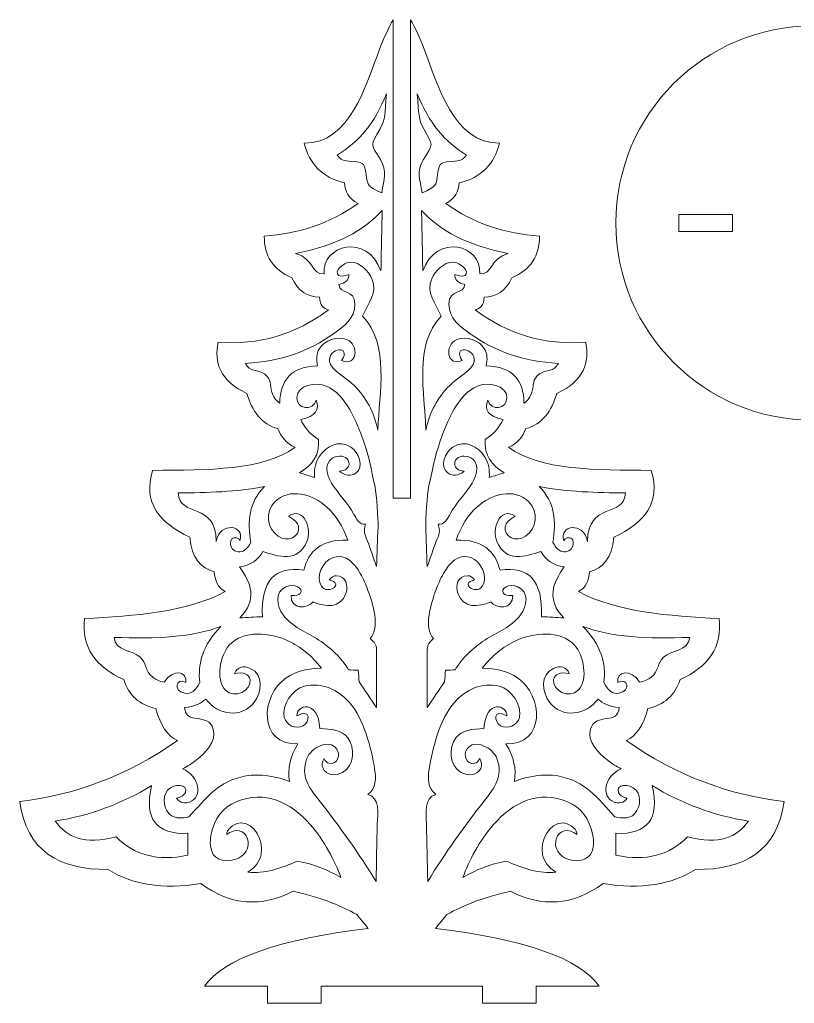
# Model space of a CAD drawing. Header units: centimetres. Extents: x -27.6 to 27.6, y -17.4 to 17.4.
# Drawn here: x -27.63 to -0.43, y -17.45 to 17.11 of the extents above; entities that cross this region are included whole.
import ezdxf

# ---------------------------------------------------------------- set-up
doc = ezdxf.new("R2010")
doc.units = ezdxf.units.CM
doc.header["$MEASUREMENT"] = 0
doc.layers.add('layer 1', color=7, linetype='Continuous')

msp = doc.modelspace()

# ---------------------------------------------------------------- linework, layer by layer
at = {"layer": 'layer 1', "color": 250, "lineweight": 9}
for points, knots in [([(-14.51004, 17.10994), (-14.67801, 16.84431), (-14.8355, 16.47144), (-14.99059, 16.07392), (-14.99059, 16.07392), (-15.48058, 14.81779), (-16.02139, 12.7566), (-17.64251, 12.77436), (-17.64251, 12.77436), (-17.46115, 12.03598), (-16.99726, 11.56127), (-16.22241, 11.37679), (-16.22241, 11.37679), (-16.18913, 11.08964), (-16.09946, 10.82364), (-15.74905, 10.65548), (-15.74905, 10.65548), (-16.73794, 9.92637), (-17.85333, 9.6019), (-19.04009, 9.50586), (-19.04009, 9.50586), (-19.04799, 8.82275), (-18.73549, 8.32812), (-18.0708, 8.04068), (-18.0708, 8.04068), (-17.8511, 7.55522), (-17.51902, 7.37513), (-17.10152, 7.36443), (-17.10152, 7.36443), (-17.08902, 7.07509), (-16.95683, 6.96531), (-16.78593, 6.9136), (-16.78593, 6.9136), (-17.94307, 6.05496), (-19.22896, 5.65612), (-20.66305, 5.78654), (-20.66305, 5.78654), (-20.80577, 5.06523), (-20.61414, 4.42752), (-19.6487, 3.98323), (-19.6487, 3.98323), (-19.46791, 3.35413), (-19.14315, 2.89776), (-18.56672, 2.74346), (-18.56672, 2.74346), (-18.44632, 2.45959), (-18.27649, 2.21527), (-17.95809, 2.08977), (-17.95809, 2.08977), (-19.05036, 1.27086), (-21.02469, 1.29206), (-22.96228, 1.27828), (-22.96228, 1.27828), (-23.31099, 0.1482), (-22.73064, -0.56899), (-21.65487, -1.06604), (-21.65487, -1.06604), (-21.58286, -1.81341), (-21.26596, -2.16893), (-20.79829, -2.28327), (-20.79829, -2.28327), (-20.77232, -2.58401), (-20.67853, -2.83961), (-20.41512, -2.98203), (-20.41512, -2.98203), (-21.79666, -3.71995), (-23.57023, -3.83069), (-25.35164, -3.92879), (-25.35164, -3.92879), (-25.46175, -4.92684), (-24.97427, -5.62605), (-23.97663, -6.0702), (-23.97663, -6.0702), (-23.80114, -6.62851), (-23.42071, -6.96142), (-22.84957, -7.08457), (-22.84957, -7.08457), (-22.68769, -7.66615), (-22.44287, -8.06533), (-22.08316, -8.21165), (-22.08316, -8.21165), (-23.86965, -9.46193), (-25.72314, -10.13141), (-27.62833, -10.35306), (-27.62833, -10.35306), (-27.39497, -12.07996), (-26.25441, -12.75639), (-24.51763, -12.74246), (-24.51763, -12.74246), (-23.6899, -13.27937), (-22.61371, -13.45318), (-21.27168, -13.23837), (-21.27168, -13.23837), (-20.21013, -14.02384), (-19.12686, -14.06847), (-18.02572, -13.50884), (-18.02572, -13.50884), (-17.07884, -13.71171), (-16.38481, -13.99879), (-15.79413, -14.32034), (-15.79413, -14.32034), (-15.65889, -14.48566), (-15.52363, -14.65095), (-15.38839, -14.81626), (-15.38839, -14.81626), (-18.55907, -15.19378), (-20.45817, -15.87402), (-21.13643, -16.84496), (-21.13643, -16.84496), (-21.13643, -16.84496), (-18.92487, -16.84496), (-18.92487, -16.84496), (-18.92487, -16.84496), (-18.92487, -16.84496), (-18.92487, -17.44504), (-18.92487, -17.44504), (-18.92487, -17.44504), (-18.92487, -17.44504), (-17.03892, -17.44504), (-17.03892, -17.44504), (-17.03892, -17.44504), (-17.03892, -17.44504), (-17.03892, -16.84496), (-17.03892, -16.84496), (-17.03892, -16.84496), (-17.03892, -16.84496), (-14.21, -16.84496), (-14.21, -16.84496), (-14.21, -16.84496), (-14.21, -16.84496), (-11.38107, -16.84496), (-11.38107, -16.84496), (-11.38107, -16.84496), (-11.38107, -16.84496), (-11.38107, -17.44504), (-11.38107, -17.44504), (-11.38107, -17.44504), (-11.38107, -17.44504), (-9.49512, -17.44504), (-9.49512, -17.44504), (-9.49512, -17.44504), (-9.49512, -17.44504), (-9.49512, -16.84496), (-9.49512, -16.84496), (-9.49512, -16.84496), (-9.49512, -16.84496), (-7.28357, -16.84496), (-7.28357, -16.84496), (-7.28357, -16.84496), (-7.96183, -15.87402), (-9.86093, -15.19378), (-13.03161, -14.81626), (-13.03161, -14.81626), (-12.89637, -14.65095), (-12.76111, -14.48566), (-12.62587, -14.32034), (-12.62587, -14.32034), (-12.03519, -13.99879), (-11.34116, -13.71171), (-10.39428, -13.50884), (-10.39428, -13.50884), (-9.29314, -14.06847), (-8.20987, -14.02384), (-7.14832, -13.23837), (-7.14832, -13.23837), (-5.80629, -13.45318), (-4.7301, -13.27937), (-3.90237, -12.74246), (-3.90237, -12.74246), (-2.16559, -12.75639), (-1.02503, -12.07996), (-0.79167, -10.35306), (-0.79167, -10.35306), (-2.69686, -10.13141), (-4.55035, -9.46193), (-6.33684, -8.21165), (-6.33684, -8.21165), (-5.97712, -8.06533), (-5.73231, -7.66615), (-5.57043, -7.08457), (-5.57043, -7.08457), (-4.99929, -6.96142), (-4.61886, -6.62851), (-4.44337, -6.0702), (-4.44337, -6.0702), (-3.44573, -5.62605), (-2.95825, -4.92684), (-3.06836, -3.92879), (-3.06836, -3.92879), (-4.84977, -3.83069), (-6.62334, -3.71995), (-8.00488, -2.98203), (-8.00488, -2.98203), (-7.74147, -2.83961), (-7.64768, -2.58401), (-7.62171, -2.28327), (-7.62171, -2.28327), (-7.15404, -2.16893), (-6.83713, -1.81341), (-6.76513, -1.06604), (-6.76513, -1.06604), (-5.68936, -0.56899), (-5.109, 0.1482), (-5.45772, 1.27828), (-5.45772, 1.27828), (-7.39531, 1.29206), (-9.36964, 1.27086), (-10.46191, 2.08977), (-10.46191, 2.08977), (-10.14351, 2.21527), (-9.97368, 2.45959), (-9.85328, 2.74346), (-9.85328, 2.74346), (-9.27685, 2.89776), (-8.95209, 3.35413), (-8.7713, 3.98323), (-8.7713, 3.98323), (-7.80586, 4.42752), (-7.61423, 5.06523), (-7.75695, 5.78654), (-7.75695, 5.78654), (-9.19104, 5.65612), (-10.47693, 6.05496), (-11.63407, 6.9136), (-11.63407, 6.9136), (-11.46316, 6.96531), (-11.33098, 7.07509), (-11.31848, 7.36443), (-11.31848, 7.36443), (-10.90098, 7.37513), (-10.5689, 7.55522), (-10.3492, 8.04068), (-10.3492, 8.04068), (-9.68451, 8.32812), (-9.37201, 8.82275), (-9.37991, 9.50586), (-9.37991, 9.50586), (-10.56667, 9.6019), (-11.68205, 9.92637), (-12.67094, 10.65548), (-12.67094, 10.65548), (-12.32053, 10.82364), (-12.23087, 11.08964), (-12.19759, 11.37679), (-12.19759, 11.37679), (-11.42274, 11.56127), (-10.95884, 12.03598), (-10.77748, 12.77436), (-10.77748, 12.77436), (-12.39861, 12.7566), (-12.93942, 14.81779), (-13.4294, 16.07392), (-13.4294, 16.07392), (-13.5845, 16.47144), (-13.74199, 16.84431), (-13.90996, 17.10994), (-13.90996, 17.10994), (-13.90996, 17.10994), (-13.90996, 0.30004), (-13.90996, 0.30004), (-13.90996, 0.30004), (-13.90996, 0.30004), (-14.51004, 0.30004), (-14.51004, 0.30004), (-14.51004, 0.30004), (-14.51004, 0.30004), (-14.51004, 17.10994), (-14.51004, 17.10994)], [0, 0, 0, 0, 0.01470588, 0.01470588, 0.01470588, 0.01470588, 0.02941176, 0.02941176, 0.02941176, 0.02941176, 0.04411765, 0.04411765, 0.04411765, 0.04411765, 0.05882353, 0.05882353, 0.05882353, 0.05882353, 0.07352941, 0.07352941, 0.07352941, 0.07352941, 0.08823529, 0.08823529, 0.08823529, 0.08823529, 0.10294118, 0.10294118, 0.10294118, 0.10294118, 0.11764706, 0.11764706, 0.11764706, 0.11764706, 0.13235294, 0.13235294, 0.13235294, 0.13235294, 0.14705882, 0.14705882, 0.14705882, 0.14705882, 0.16176471, 0.16176471, 0.16176471, 0.16176471, 0.17647059, 0.17647059, 0.17647059, 0.17647059, 0.19117647, 0.19117647, 0.19117647, 0.19117647, 0.20588235, 0.20588235, 0.20588235, 0.20588235, 0.22058824, 0.22058824, 0.22058824, 0.22058824, 0.23529412, 0.23529412, 0.23529412, 0.23529412, 0.25, 0.25, 0.25, 0.25, 0.26470588, 0.26470588, 0.26470588, 0.26470588, 0.27941176, 0.27941176, 0.27941176, 0.27941176, 0.29411765, 0.29411765, 0.29411765, 0.29411765, 0.30882353, 0.30882353, 0.30882353, 0.30882353, 0.32352941, 0.32352941, 0.32352941, 0.32352941, 0.33823529, 0.33823529, 0.33823529, 0.33823529, 0.35294118, 0.35294118, 0.35294118, 0.35294118, 0.36764706, 0.36764706, 0.36764706, 0.36764706, 0.38235294, 0.38235294, 0.38235294, 0.38235294, 0.39705882, 0.39705882, 0.39705882, 0.39705882, 0.41176471, 0.41176471, 0.41176471, 0.41176471, 0.42647059, 0.42647059, 0.42647059, 0.42647059, 0.44117647, 0.44117647, 0.44117647, 0.44117647, 0.45588235, 0.45588235, 0.45588235, 0.45588235, 0.47058824, 0.47058824, 0.47058824, 0.47058824, 0.48529412, 0.48529412, 0.48529412, 0.48529412, 0.5, 0.5, 0.5, 0.5, 0.51470588, 0.51470588, 0.51470588, 0.51470588, 0.52941176, 0.52941176, 0.52941176, 0.52941176, 0.54411765, 0.54411765, 0.54411765, 0.54411765, 0.55882353, 0.55882353, 0.55882353, 0.55882353, 0.57352941, 0.57352941, 0.57352941, 0.57352941, 0.58823529, 0.58823529, 0.58823529, 0.58823529, 0.60294118, 0.60294118, 0.60294118, 0.60294118, 0.61764706, 0.61764706, 0.61764706, 0.61764706, 0.63235294, 0.63235294, 0.63235294, 0.63235294, 0.64705882, 0.64705882, 0.64705882, 0.64705882, 0.66176471, 0.66176471, 0.66176471, 0.66176471, 0.67647059, 0.67647059, 0.67647059, 0.67647059, 0.69117647, 0.69117647, 0.69117647, 0.69117647, 0.70588235, 0.70588235, 0.70588235, 0.70588235, 0.72058824, 0.72058824, 0.72058824, 0.72058824, 0.73529412, 0.73529412, 0.73529412, 0.73529412, 0.75, 0.75, 0.75, 0.75, 0.76470588, 0.76470588, 0.76470588, 0.76470588, 0.77941176, 0.77941176, 0.77941176, 0.77941176, 0.79411765, 0.79411765, 0.79411765, 0.79411765, 0.80882353, 0.80882353, 0.80882353, 0.80882353, 0.82352941, 0.82352941, 0.82352941, 0.82352941, 0.83823529, 0.83823529, 0.83823529, 0.83823529, 0.85294118, 0.85294118, 0.85294118, 0.85294118, 0.86764706, 0.86764706, 0.86764706, 0.86764706, 0.88235294, 0.88235294, 0.88235294, 0.88235294, 0.89705882, 0.89705882, 0.89705882, 0.89705882, 0.91176471, 0.91176471, 0.91176471, 0.91176471, 0.92647059, 0.92647059, 0.92647059, 0.92647059, 0.94117647, 0.94117647, 0.94117647, 0.94117647, 0.95588235, 0.95588235, 0.95588235, 0.95588235, 0.97058824, 0.97058824, 0.97058824, 0.97058824, 1, 1, 1, 1]), ([(0.22801, 16.89201), (4.05337, 16.89201), (7.15442, 13.79096), (7.15442, 9.9656), (7.15442, 9.9656), (7.15442, 6.14024), (4.05337, 3.03919), (0.22801, 3.03919), (0.22801, 3.03919), (-3.59735, 3.03919), (-6.6984, 6.14024), (-6.6984, 9.9656), (-6.6984, 9.9656), (-6.6984, 13.79096), (-3.59735, 16.89201), (0.22801, 16.89201)], [0, 0, 0, 0, 0.2, 0.2, 0.2, 0.2, 0.4, 0.4, 0.4, 0.4, 0.6, 0.6, 0.6, 0.6, 1, 1, 1, 1]), ([(-14.75274, 14.50575), (-14.80003, 13.7965), (-14.7896, 13.62155), (-14.97607, 13.27824), (-14.97607, 13.27824), (-15.31494, 12.65435), (-15.32641, 12.78036), (-14.96416, 12.1921), (-14.96416, 12.1921), (-14.70508, 11.77135), (-14.84987, 11.52334), (-14.91697, 11.02535), (-14.91697, 11.02535), (-15.41682, 11.22701), (-15.41786, 11.33842), (-15.44645, 11.5625), (-15.44645, 11.5625), (-15.52307, 12.16335), (-15.57428, 12.09749), (-16.0721, 12.13909), (-16.0721, 12.13909), (-16.33447, 12.161), (-16.38405, 12.23858), (-16.47799, 12.35182), (-16.47799, 12.35182), (-15.71098, 12.82393), (-15.14913, 13.49462), (-14.75274, 14.50575)], [0, 0, 0, 0, 0.125, 0.125, 0.125, 0.125, 0.25, 0.25, 0.25, 0.25, 0.375, 0.375, 0.375, 0.375, 0.5, 0.5, 0.5, 0.5, 0.625, 0.625, 0.625, 0.625, 0.75, 0.75, 0.75, 0.75, 1, 1, 1, 1]), ([(-13.66738, 14.50575), (-13.62007, 13.7965), (-13.6305, 13.62155), (-13.44403, 13.27824), (-13.44403, 13.27824), (-13.10516, 12.65435), (-13.09369, 12.78036), (-13.45595, 12.1921), (-13.45595, 12.1921), (-13.71502, 11.77135), (-13.57023, 11.52334), (-13.50313, 11.02535), (-13.50313, 11.02535), (-13.0033, 11.22701), (-13.00213, 11.33842), (-12.97355, 11.5625), (-12.97355, 11.5625), (-12.89693, 12.16335), (-12.84572, 12.09749), (-12.3479, 12.13909), (-12.3479, 12.13909), (-12.08553, 12.161), (-12.03594, 12.23858), (-11.94201, 12.35182), (-11.94201, 12.35182), (-12.70902, 12.82393), (-13.27097, 13.49462), (-13.66738, 14.50575)], [0, 0, 0, 0, 0.125, 0.125, 0.125, 0.125, 0.25, 0.25, 0.25, 0.25, 0.375, 0.375, 0.375, 0.375, 0.5, 0.5, 0.5, 0.5, 0.625, 0.625, 0.625, 0.625, 0.75, 0.75, 0.75, 0.75, 1, 1, 1, 1]), ([(-14.90206, 10.40338), (-14.91648, 9.69695), (-14.93086, 8.99053), (-14.94528, 8.28412), (-14.94528, 8.28412), (-15.42952, 9.62409), (-17.03099, 9.19829), (-16.94183, 8.17599), (-16.94183, 8.17599), (-17.41188, 8.15204), (-17.26315, 8.69325), (-17.94739, 8.90043), (-17.94739, 8.90043), (-16.47844, 9.18211), (-15.54933, 9.70359), (-14.90206, 10.40338)], [0, 0, 0, 0, 0.2, 0.2, 0.2, 0.2, 0.4, 0.4, 0.4, 0.4, 0.6, 0.6, 0.6, 0.6, 1, 1, 1, 1]), ([(-13.51806, 10.40338), (-13.50363, 9.69695), (-13.48924, 8.99053), (-13.47482, 8.28412), (-13.47482, 8.28412), (-12.99058, 9.62409), (-11.38901, 9.19829), (-11.47817, 8.17599), (-11.47817, 8.17599), (-11.00812, 8.15204), (-11.15685, 8.69325), (-10.47261, 8.90043), (-10.47261, 8.90043), (-11.94156, 9.18211), (-12.87077, 9.70359), (-13.51806, 10.40338)], [0, 0, 0, 0, 0.2, 0.2, 0.2, 0.2, 0.4, 0.4, 0.4, 0.4, 0.6, 0.6, 0.6, 0.6, 1, 1, 1, 1]), ([(-4.48686, 10.26564), (-4.48686, 10.26564), (-4.48686, 9.66556), (-4.48686, 9.66556), (-4.48686, 9.66556), (-4.48686, 9.66556), (-2.60091, 9.66556), (-2.60091, 9.66556), (-2.60091, 9.66556), (-2.60091, 9.66556), (-2.60091, 10.26564), (-2.60091, 10.26564), (-2.60091, 10.26564), (-2.60091, 10.26564), (-4.48686, 10.26564), (-4.48686, 10.26564)], [0, 0, 0, 0, 0.2, 0.2, 0.2, 0.2, 0.4, 0.4, 0.4, 0.4, 0.6, 0.6, 0.6, 0.6, 1, 1, 1, 1]), ([(-19.70556, 5.0341), (-18.47125, 5.09973), (-17.45589, 5.4719), (-16.60802, 6.07847), (-16.60802, 6.07847), (-16.22899, 6.3496), (-15.85997, 6.60144), (-15.86221, 7.11778), (-15.86221, 7.11778), (-15.86459, 7.66572), (-16.39318, 7.43069), (-16.42347, 7.80876), (-16.42347, 7.80876), (-16.18788, 7.85088), (-16.07251, 7.96817), (-16.0672, 8.15425), (-16.0672, 8.15425), (-16.54942, 7.96438), (-16.59734, 8.29785), (-16.27347, 8.50152), (-16.27347, 8.50152), (-16.18709, 8.55578), (-16.09701, 8.58675), (-16.00249, 8.58922), (-16.00249, 8.58922), (-15.68738, 8.59748), (-15.37865, 8.27665), (-15.26068, 8.00641), (-15.26068, 8.00641), (-15.04632, 7.51536), (-15.39923, 7.15283), (-15.58705, 6.69673), (-15.58705, 6.69673), (-14.62928, 5.66747), (-15.00632, 4.01424), (-15.05233, 2.69128), (-15.05233, 2.69128), (-15.18313, 3.32882), (-15.47223, 3.83777), (-15.87715, 4.25258), (-15.87715, 4.25258), (-16.12909, 4.51073), (-16.71876, 4.81771), (-16.74967, 5.09981), (-16.74967, 5.09981), (-16.80347, 5.59134), (-15.95718, 5.69639), (-16.32631, 5.13126), (-16.32631, 5.13126), (-15.76663, 4.92128), (-15.70892, 5.67018), (-16.12633, 5.86661), (-16.12633, 5.86661), (-16.46755, 6.02715), (-16.93254, 5.84924), (-17.11138, 5.53976), (-17.11138, 5.53976), (-17.21007, 5.36899), (-17.22457, 5.17013), (-17.1684, 4.94774), (-17.1684, 4.94774), (-18.09818, 4.92326), (-18.48793, 4.44316), (-18.49635, 3.64138), (-18.49635, 3.64138), (-18.63557, 3.73398), (-18.72438, 3.86445), (-18.7753, 4.02326), (-18.7753, 4.02326), (-18.8607, 4.28952), (-18.76922, 4.46325), (-19.03867, 4.66368), (-19.03867, 4.66368), (-19.28351, 4.84576), (-19.55573, 4.71431), (-19.70556, 5.0341)], [0, 0, 0, 0, 0.05, 0.05, 0.05, 0.05, 0.1, 0.1, 0.1, 0.1, 0.15, 0.15, 0.15, 0.15, 0.2, 0.2, 0.2, 0.2, 0.25, 0.25, 0.25, 0.25, 0.3, 0.3, 0.3, 0.3, 0.35, 0.35, 0.35, 0.35, 0.4, 0.4, 0.4, 0.4, 0.45, 0.45, 0.45, 0.45, 0.5, 0.5, 0.5, 0.5, 0.55, 0.55, 0.55, 0.55, 0.6, 0.6, 0.6, 0.6, 0.65, 0.65, 0.65, 0.65, 0.7, 0.7, 0.7, 0.7, 0.75, 0.75, 0.75, 0.75, 0.8, 0.8, 0.8, 0.8, 0.85, 0.85, 0.85, 0.85, 0.9, 0.9, 0.9, 0.9, 1, 1, 1, 1]), ([(-8.71444, 5.0341), (-9.94875, 5.09973), (-10.96411, 5.4719), (-11.81198, 6.07847), (-11.81198, 6.07847), (-12.191, 6.3496), (-12.56003, 6.60144), (-12.55779, 7.11778), (-12.55779, 7.11778), (-12.5554, 7.66572), (-12.02682, 7.43069), (-11.99653, 7.80876), (-11.99653, 7.80876), (-12.23212, 7.85088), (-12.34749, 7.96817), (-12.3528, 8.15425), (-12.3528, 8.15425), (-11.87058, 7.96438), (-11.82266, 8.29785), (-12.14653, 8.50152), (-12.14653, 8.50152), (-12.23291, 8.55578), (-12.32299, 8.58675), (-12.41751, 8.58922), (-12.41751, 8.58922), (-12.73261, 8.59748), (-13.04134, 8.27665), (-13.15932, 8.00641), (-13.15932, 8.00641), (-13.37368, 7.51536), (-13.02077, 7.15283), (-12.83295, 6.69673), (-12.83295, 6.69673), (-13.79379, 5.66747), (-13.41111, 4.01421), (-13.36767, 2.69128), (-13.36767, 2.69128), (-13.23687, 3.32882), (-12.94777, 3.83777), (-12.54285, 4.25258), (-12.54285, 4.25258), (-12.29091, 4.51073), (-11.70124, 4.81771), (-11.67033, 5.09981), (-11.67033, 5.09981), (-11.61653, 5.59134), (-12.46282, 5.69639), (-12.09369, 5.13126), (-12.09369, 5.13126), (-12.65337, 4.92128), (-12.71108, 5.67018), (-12.29367, 5.86661), (-12.29367, 5.86661), (-11.95245, 6.02715), (-11.48746, 5.84924), (-11.30862, 5.53976), (-11.30862, 5.53976), (-11.20993, 5.36899), (-11.19543, 5.17013), (-11.2516, 4.94774), (-11.2516, 4.94774), (-10.32182, 4.92326), (-9.93206, 4.44316), (-9.92365, 3.64138), (-9.92365, 3.64138), (-9.78443, 3.73398), (-9.69562, 3.86445), (-9.6447, 4.02326), (-9.6447, 4.02326), (-9.5593, 4.28952), (-9.65078, 4.46325), (-9.38133, 4.66368), (-9.38133, 4.66368), (-9.13649, 4.84576), (-8.86427, 4.71431), (-8.71444, 5.0341)], [0, 0, 0, 0, 0.05, 0.05, 0.05, 0.05, 0.1, 0.1, 0.1, 0.1, 0.15, 0.15, 0.15, 0.15, 0.2, 0.2, 0.2, 0.2, 0.25, 0.25, 0.25, 0.25, 0.3, 0.3, 0.3, 0.3, 0.35, 0.35, 0.35, 0.35, 0.4, 0.4, 0.4, 0.4, 0.45, 0.45, 0.45, 0.45, 0.5, 0.5, 0.5, 0.5, 0.55, 0.55, 0.55, 0.55, 0.6, 0.6, 0.6, 0.6, 0.65, 0.65, 0.65, 0.65, 0.7, 0.7, 0.7, 0.7, 0.75, 0.75, 0.75, 0.75, 0.8, 0.8, 0.8, 0.8, 0.85, 0.85, 0.85, 0.85, 0.9, 0.9, 0.9, 0.9, 1, 1, 1, 1]), ([(-15.09742, -2.10227), (-15.08095, -1.63784), (-15.06439, -1.1734), (-15.04798, -0.70898), (-15.04798, -0.70898), (-15.03863, -0.44498), (-15.0989, 0.4439), (-15.15016, 0.68345), (-15.15016, 0.68345), (-15.26598, 1.22451), (-15.36605, 1.76698), (-15.55842, 2.31391), (-15.55842, 2.31391), (-15.79281, 2.9802), (-16.16904, 3.94448), (-16.86405, 4.24008), (-16.86405, 4.24008), (-17.21514, 4.38941), (-17.88879, 4.27934), (-17.89904, 3.84669), (-17.89904, 3.84669), (-17.90932, 3.41374), (-17.32941, 3.33966), (-17.22241, 3.74934), (-17.22241, 3.74934), (-17.09631, 3.41616), (-17.22618, 3.17203), (-17.76222, 3.06916), (-17.76222, 3.06916), (-17.65388, 2.8191), (-17.47473, 2.57787), (-17.13602, 2.35661), (-17.13602, 2.35661), (-17.08954, 1.80938), (-17.36243, 1.44994), (-17.80541, 1.19062), (-17.80541, 1.19062), (-17.62907, 1.13664), (-17.45272, 1.08264), (-17.27638, 1.02867), (-17.27638, 1.02867), (-17.29649, 1.28744), (-17.25747, 1.52843), (-17.12609, 1.74174), (-17.12609, 1.74174), (-16.88255, 2.13719), (-16.42726, 2.35948), (-16.00052, 2.09651), (-16.00052, 2.09651), (-15.71821, 1.92245), (-15.52113, 1.39795), (-15.83, 1.17603), (-15.83, 1.17603), (-15.97765, 1.0699), (-16.20607, 1.08086), (-16.40189, 1.24459), (-16.40189, 1.24459), (-16.18142, 1.26124), (-16.07539, 1.37522), (-16.06615, 1.49367), (-16.06615, 1.49367), (-16.03334, 1.91417), (-16.94391, 1.90061), (-16.83257, 1.22143), (-16.83257, 1.22143), (-16.81071, 1.08795), (-16.74902, 0.95304), (-16.67572, 0.83193), (-16.67572, 0.83193), (-16.44113, 0.44424), (-16.1151, 0.14596), (-15.89136, -0.27559), (-15.89136, -0.27559), (-15.83144, -0.38849), (-15.69181, -0.65907), (-15.48418, -0.61239), (-15.48418, -0.61239), (-15.57383, -0.86827), (-15.50933, -0.97601), (-15.41834, -1.20574), (-15.41834, -1.20574), (-15.29994, -1.50454), (-15.21585, -1.80343), (-15.09742, -2.10227)], [0, 0, 0, 0, 0.04545455, 0.04545455, 0.04545455, 0.04545455, 0.09090909, 0.09090909, 0.09090909, 0.09090909, 0.13636364, 0.13636364, 0.13636364, 0.13636364, 0.18181818, 0.18181818, 0.18181818, 0.18181818, 0.22727273, 0.22727273, 0.22727273, 0.22727273, 0.27272727, 0.27272727, 0.27272727, 0.27272727, 0.31818182, 0.31818182, 0.31818182, 0.31818182, 0.36363636, 0.36363636, 0.36363636, 0.36363636, 0.40909091, 0.40909091, 0.40909091, 0.40909091, 0.45454545, 0.45454545, 0.45454545, 0.45454545, 0.5, 0.5, 0.5, 0.5, 0.54545455, 0.54545455, 0.54545455, 0.54545455, 0.59090909, 0.59090909, 0.59090909, 0.59090909, 0.63636364, 0.63636364, 0.63636364, 0.63636364, 0.68181818, 0.68181818, 0.68181818, 0.68181818, 0.72727273, 0.72727273, 0.72727273, 0.72727273, 0.77272727, 0.77272727, 0.77272727, 0.77272727, 0.81818182, 0.81818182, 0.81818182, 0.81818182, 0.86363636, 0.86363636, 0.86363636, 0.86363636, 0.90909091, 0.90909091, 0.90909091, 0.90909091, 1, 1, 1, 1]), ([(-13.32257, -2.10227), (-13.33905, -1.63784), (-13.35561, -1.1734), (-13.37202, -0.70898), (-13.37202, -0.70898), (-13.38136, -0.44498), (-13.3211, 0.4439), (-13.26984, 0.68345), (-13.26984, 0.68345), (-13.15402, 1.22451), (-13.05395, 1.76698), (-12.86158, 2.31391), (-12.86158, 2.31391), (-12.62719, 2.9802), (-12.25096, 3.94448), (-11.55595, 4.24008), (-11.55595, 4.24008), (-11.20486, 4.38941), (-10.53121, 4.27934), (-10.52096, 3.84669), (-10.52096, 3.84669), (-10.51067, 3.41374), (-11.09059, 3.33966), (-11.19759, 3.74934), (-11.19759, 3.74934), (-11.32369, 3.41616), (-11.19382, 3.17203), (-10.65778, 3.06916), (-10.65778, 3.06916), (-10.76612, 2.8191), (-10.94527, 2.57787), (-11.28398, 2.35661), (-11.28398, 2.35661), (-11.33046, 1.80938), (-11.05757, 1.44994), (-10.61459, 1.19062), (-10.61459, 1.19062), (-10.79093, 1.13664), (-10.96728, 1.08264), (-11.14362, 1.02867), (-11.14362, 1.02867), (-11.12351, 1.28744), (-11.16253, 1.52843), (-11.29391, 1.74174), (-11.29391, 1.74174), (-11.53745, 2.13719), (-11.99274, 2.35948), (-12.41948, 2.09651), (-12.41948, 2.09651), (-12.70179, 1.92245), (-12.89887, 1.39795), (-12.59, 1.17603), (-12.59, 1.17603), (-12.44235, 1.0699), (-12.21393, 1.08086), (-12.01811, 1.24459), (-12.01811, 1.24459), (-12.23858, 1.26124), (-12.34461, 1.37522), (-12.35385, 1.49367), (-12.35385, 1.49367), (-12.38666, 1.91417), (-11.47609, 1.90061), (-11.58743, 1.22143), (-11.58743, 1.22143), (-11.60929, 1.08795), (-11.67098, 0.95304), (-11.74427, 0.83193), (-11.74427, 0.83193), (-11.97887, 0.44424), (-12.3049, 0.14596), (-12.52864, -0.27559), (-12.52864, -0.27559), (-12.58856, -0.38849), (-12.72819, -0.65907), (-12.93582, -0.61239), (-12.93582, -0.61239), (-12.84617, -0.86827), (-12.91067, -0.97601), (-13.00165, -1.20574), (-13.00165, -1.20574), (-13.12006, -1.50454), (-13.20415, -1.80343), (-13.32257, -2.10227)], [0, 0, 0, 0, 0.04545455, 0.04545455, 0.04545455, 0.04545455, 0.09090909, 0.09090909, 0.09090909, 0.09090909, 0.13636364, 0.13636364, 0.13636364, 0.13636364, 0.18181818, 0.18181818, 0.18181818, 0.18181818, 0.22727273, 0.22727273, 0.22727273, 0.22727273, 0.27272727, 0.27272727, 0.27272727, 0.27272727, 0.31818182, 0.31818182, 0.31818182, 0.31818182, 0.36363636, 0.36363636, 0.36363636, 0.36363636, 0.40909091, 0.40909091, 0.40909091, 0.40909091, 0.45454545, 0.45454545, 0.45454545, 0.45454545, 0.5, 0.5, 0.5, 0.5, 0.54545455, 0.54545455, 0.54545455, 0.54545455, 0.59090909, 0.59090909, 0.59090909, 0.59090909, 0.63636364, 0.63636364, 0.63636364, 0.63636364, 0.68181818, 0.68181818, 0.68181818, 0.68181818, 0.72727273, 0.72727273, 0.72727273, 0.72727273, 0.77272727, 0.77272727, 0.77272727, 0.77272727, 0.81818182, 0.81818182, 0.81818182, 0.81818182, 0.86363636, 0.86363636, 0.86363636, 0.86363636, 0.90909091, 0.90909091, 0.90909091, 0.90909091, 1, 1, 1, 1]), ([(-19.03498, 0.70745), (-19.57587, 0.16538), (-19.64462, -0.51327), (-19.50974, -1.25088), (-19.50974, -1.25088), (-19.65446, -1.51548), (-19.80417, -1.60508), (-19.95709, -1.582), (-19.95709, -1.582), (-20.32948, -1.52577), (-20.24206, -1.12838), (-20.14524, -1.09922), (-20.14524, -1.09922), (-20.10133, -1.08602), (-19.91562, -1.07624), (-19.89998, -1.19972), (-19.89998, -1.19972), (-19.69746, -0.64225), (-20.60534, -0.50631), (-20.7263, -1.22119), (-20.7263, -1.22119), (-20.74288, 0.19722), (-22.01008, -0.41052), (-22.06154, 0.48493), (-22.06154, 0.48493), (-21.03974, 0.49436), (-20.02104, 0.51927), (-19.03498, 0.70745)], [0, 0, 0, 0, 0.125, 0.125, 0.125, 0.125, 0.25, 0.25, 0.25, 0.25, 0.375, 0.375, 0.375, 0.375, 0.5, 0.5, 0.5, 0.5, 0.625, 0.625, 0.625, 0.625, 0.75, 0.75, 0.75, 0.75, 1, 1, 1, 1]), ([(-19.89549, -3.90651), (-19.63337, -3.89166), (-19.37128, -3.87684), (-19.10917, -3.862), (-19.10917, -3.862), (-19.16465, -2.5979), (-18.66801, -2.06993), (-17.65525, -2.23007), (-17.65525, -2.23007), (-17.48367, -1.55416), (-17.03556, -1.14045), (-16.11234, -1.1767), (-16.11234, -1.1767), (-16.28292, -0.6949), (-16.52133, -0.29901), (-16.84477, -0.01085), (-16.84477, -0.01085), (-17.34585, 0.43562), (-18.14493, 0.6954), (-18.6798, 0.15938), (-18.6798, 0.15938), (-19.01835, -0.1798), (-18.93953, -0.77002), (-18.55552, -1.03633), (-18.55552, -1.03633), (-18.22515, -1.26549), (-17.77607, -1.0569), (-17.84217, -0.70085), (-17.84217, -0.70085), (-17.86597, -0.57278), (-17.97981, -0.4494), (-18.18935, -0.33107), (-18.18935, -0.33107), (-17.62659, 0.03141), (-17.36355, -0.79596), (-17.54568, -1.22364), (-17.54568, -1.22364), (-17.87183, -1.98956), (-18.52883, -1.73888), (-19.09432, -1.57727), (-19.09432, -1.57727), (-19.23491, -1.86198), (-19.53237, -2.064), (-19.9103, -2.11137), (-19.9103, -2.11137), (-19.50138, -2.68739), (-19.27451, -3.25121), (-19.89549, -3.90651)], [0, 0, 0, 0, 0.07692308, 0.07692308, 0.07692308, 0.07692308, 0.15384615, 0.15384615, 0.15384615, 0.15384615, 0.23076923, 0.23076923, 0.23076923, 0.23076923, 0.30769231, 0.30769231, 0.30769231, 0.30769231, 0.38461538, 0.38461538, 0.38461538, 0.38461538, 0.46153846, 0.46153846, 0.46153846, 0.46153846, 0.53846154, 0.53846154, 0.53846154, 0.53846154, 0.61538462, 0.61538462, 0.61538462, 0.61538462, 0.69230769, 0.69230769, 0.69230769, 0.69230769, 0.76923077, 0.76923077, 0.76923077, 0.76923077, 0.84615385, 0.84615385, 0.84615385, 0.84615385, 1, 1, 1, 1]), ([(-8.52451, -3.90651), (-8.78662, -3.89166), (-9.04872, -3.87684), (-9.31083, -3.862), (-9.31083, -3.862), (-9.25535, -2.5979), (-9.75199, -2.06993), (-10.76475, -2.23007), (-10.76475, -2.23007), (-10.93633, -1.55416), (-11.38443, -1.14045), (-12.30766, -1.1767), (-12.30766, -1.1767), (-12.13708, -0.6949), (-11.89866, -0.29901), (-11.57522, -0.01085), (-11.57522, -0.01085), (-11.07414, 0.43562), (-10.27507, 0.6954), (-9.74019, 0.15938), (-9.74019, 0.15938), (-9.40165, -0.1798), (-9.48047, -0.77002), (-9.86448, -1.03633), (-9.86448, -1.03633), (-10.19485, -1.26549), (-10.64393, -1.0569), (-10.57783, -0.70085), (-10.57783, -0.70085), (-10.55403, -0.57278), (-10.44019, -0.4494), (-10.23064, -0.33107), (-10.23064, -0.33107), (-10.79341, 0.03141), (-11.05645, -0.79596), (-10.87432, -1.22364), (-10.87432, -1.22364), (-10.54817, -1.98956), (-9.89117, -1.73888), (-9.32568, -1.57727), (-9.32568, -1.57727), (-9.18509, -1.86198), (-8.88763, -2.064), (-8.5097, -2.11137), (-8.5097, -2.11137), (-8.91862, -2.68739), (-9.14549, -3.25121), (-8.52451, -3.90651)], [0, 0, 0, 0, 0.07692308, 0.07692308, 0.07692308, 0.07692308, 0.15384615, 0.15384615, 0.15384615, 0.15384615, 0.23076923, 0.23076923, 0.23076923, 0.23076923, 0.30769231, 0.30769231, 0.30769231, 0.30769231, 0.38461538, 0.38461538, 0.38461538, 0.38461538, 0.46153846, 0.46153846, 0.46153846, 0.46153846, 0.53846154, 0.53846154, 0.53846154, 0.53846154, 0.61538462, 0.61538462, 0.61538462, 0.61538462, 0.69230769, 0.69230769, 0.69230769, 0.69230769, 0.76923077, 0.76923077, 0.76923077, 0.76923077, 0.84615385, 0.84615385, 0.84615385, 0.84615385, 1, 1, 1, 1]), ([(-9.38502, 0.70745), (-8.84413, 0.16538), (-8.77538, -0.51327), (-8.91026, -1.25088), (-8.91026, -1.25088), (-8.76554, -1.51548), (-8.61583, -1.60508), (-8.46291, -1.582), (-8.46291, -1.582), (-8.09052, -1.52577), (-8.17794, -1.12838), (-8.27476, -1.09922), (-8.27476, -1.09922), (-8.31867, -1.08602), (-8.50438, -1.07624), (-8.52002, -1.19972), (-8.52002, -1.19972), (-8.72254, -0.64225), (-7.81466, -0.50631), (-7.6937, -1.22119), (-7.6937, -1.22119), (-7.67712, 0.19722), (-6.40992, -0.41052), (-6.35846, 0.48493), (-6.35846, 0.48493), (-7.38025, 0.49436), (-8.39896, 0.51927), (-9.38502, 0.70745)], [0, 0, 0, 0, 0.125, 0.125, 0.125, 0.125, 0.25, 0.25, 0.25, 0.25, 0.375, 0.375, 0.375, 0.375, 0.5, 0.5, 0.5, 0.5, 0.625, 0.625, 0.625, 0.625, 0.75, 0.75, 0.75, 0.75, 1, 1, 1, 1]), ([(-18.37661, -3.79851), (-18.0519, -4.23485), (-17.55838, -4.40035), (-17.12213, -4.68713), (-17.12213, -4.68713), (-16.69716, -4.96649), (-16.33877, -5.30422), (-16.08265, -5.73132), (-16.08265, -5.73132), (-15.96892, -5.73625), (-15.85515, -5.74121), (-15.74141, -5.74615), (-15.74141, -5.74615), (-15.73152, -5.87969), (-15.72166, -6.01321), (-15.71176, -6.14674), (-15.71176, -6.14674), (-15.50899, -6.44839), (-15.30623, -6.75004), (-15.10348, -7.0517), (-15.10348, -7.0517), (-15.10348, -6.3742), (-15.10348, -5.69668), (-15.10348, -5.01918), (-15.10348, -5.01918), (-15.10348, -4.84501), (-15.16744, -4.75403), (-15.32602, -4.63347), (-15.32602, -4.63347), (-14.95229, -4.24913), (-15.24288, -3.37964), (-15.40192, -2.93745), (-15.40192, -2.93745), (-15.47696, -2.7288), (-15.56653, -2.53316), (-15.67063, -2.35067), (-15.67063, -2.35067), (-15.8703, -2.00068), (-16.16017, -1.6363), (-16.62582, -1.78783), (-16.62582, -1.78783), (-16.99226, -1.90704), (-17.25986, -2.47495), (-17.03215, -2.79383), (-17.03215, -2.79383), (-16.80394, -3.11339), (-16.20549, -2.69785), (-16.7651, -2.57127), (-16.7651, -2.57127), (-16.69086, -2.46742), (-16.60636, -2.42009), (-16.51286, -2.42216), (-16.51286, -2.42216), (-16.17526, -2.42974), (-16.07303, -2.76192), (-16.17713, -3.04806), (-16.17713, -3.04806), (-16.36857, -3.57456), (-16.88925, -3.53478), (-17.32886, -3.34274), (-17.32886, -3.34274), (-17.52271, -3.57977), (-18.11565, -3.63032), (-18.10034, -3.12018), (-18.10034, -3.12018), (-17.92421, -3.13411), (-17.82298, -3.10563), (-17.78149, -3.05164), (-17.78149, -3.05164), (-17.64097, -2.86892), (-17.98862, -2.66726), (-18.28425, -2.81205), (-18.28425, -2.81205), (-18.69241, -3.012), (-18.60635, -3.48986), (-18.37661, -3.79851)], [0, 0, 0, 0, 0.05, 0.05, 0.05, 0.05, 0.1, 0.1, 0.1, 0.1, 0.15, 0.15, 0.15, 0.15, 0.2, 0.2, 0.2, 0.2, 0.25, 0.25, 0.25, 0.25, 0.3, 0.3, 0.3, 0.3, 0.35, 0.35, 0.35, 0.35, 0.4, 0.4, 0.4, 0.4, 0.45, 0.45, 0.45, 0.45, 0.5, 0.5, 0.5, 0.5, 0.55, 0.55, 0.55, 0.55, 0.6, 0.6, 0.6, 0.6, 0.65, 0.65, 0.65, 0.65, 0.7, 0.7, 0.7, 0.7, 0.75, 0.75, 0.75, 0.75, 0.8, 0.8, 0.8, 0.8, 0.85, 0.85, 0.85, 0.85, 0.9, 0.9, 0.9, 0.9, 1, 1, 1, 1]), ([(-10.04339, -3.79851), (-10.3681, -4.23485), (-10.86162, -4.40035), (-11.29787, -4.68713), (-11.29787, -4.68713), (-11.72284, -4.96649), (-12.08122, -5.30422), (-12.33735, -5.73132), (-12.33735, -5.73132), (-12.45108, -5.73625), (-12.56485, -5.74121), (-12.67859, -5.74615), (-12.67859, -5.74615), (-12.68848, -5.87969), (-12.69834, -6.01321), (-12.70823, -6.14674), (-12.70823, -6.14674), (-12.91101, -6.44839), (-13.11377, -6.75004), (-13.31652, -7.0517), (-13.31652, -7.0517), (-13.31652, -6.3742), (-13.31652, -5.69668), (-13.31652, -5.01918), (-13.31652, -5.01918), (-13.31652, -4.84501), (-13.25255, -4.75403), (-13.09398, -4.63347), (-13.09398, -4.63347), (-13.46771, -4.24913), (-13.17712, -3.37964), (-13.01808, -2.93745), (-13.01808, -2.93745), (-12.94304, -2.7288), (-12.85347, -2.53316), (-12.74937, -2.35067), (-12.74937, -2.35067), (-12.54969, -2.00068), (-12.25982, -1.6363), (-11.79418, -1.78783), (-11.79418, -1.78783), (-11.42774, -1.90704), (-11.16014, -2.47495), (-11.38785, -2.79383), (-11.38785, -2.79383), (-11.61606, -3.11339), (-12.21451, -2.69785), (-11.6549, -2.57127), (-11.6549, -2.57127), (-11.72914, -2.46742), (-11.81364, -2.42009), (-11.90713, -2.42216), (-11.90713, -2.42216), (-12.24474, -2.42974), (-12.34697, -2.76192), (-12.24287, -3.04806), (-12.24287, -3.04806), (-12.05143, -3.57456), (-11.53075, -3.53478), (-11.09114, -3.34274), (-11.09114, -3.34274), (-10.89729, -3.57977), (-10.30435, -3.63032), (-10.31966, -3.12018), (-10.31966, -3.12018), (-10.49579, -3.13411), (-10.59702, -3.10563), (-10.63851, -3.05164), (-10.63851, -3.05164), (-10.77903, -2.86892), (-10.43138, -2.66726), (-10.13575, -2.81205), (-10.13575, -2.81205), (-9.72759, -3.012), (-9.81364, -3.48986), (-10.04339, -3.79851)], [0, 0, 0, 0, 0.05, 0.05, 0.05, 0.05, 0.1, 0.1, 0.1, 0.1, 0.15, 0.15, 0.15, 0.15, 0.2, 0.2, 0.2, 0.2, 0.25, 0.25, 0.25, 0.25, 0.3, 0.3, 0.3, 0.3, 0.35, 0.35, 0.35, 0.35, 0.4, 0.4, 0.4, 0.4, 0.45, 0.45, 0.45, 0.45, 0.5, 0.5, 0.5, 0.5, 0.55, 0.55, 0.55, 0.55, 0.6, 0.6, 0.6, 0.6, 0.65, 0.65, 0.65, 0.65, 0.7, 0.7, 0.7, 0.7, 0.75, 0.75, 0.75, 0.75, 0.8, 0.8, 0.8, 0.8, 0.85, 0.85, 0.85, 0.85, 0.9, 0.9, 0.9, 0.9, 1, 1, 1, 1]), ([(-24.31658, -4.58894), (-22.86797, -4.64134), (-21.53647, -4.58637), (-20.56308, -4.20322), (-20.56308, -4.20322), (-21.19462, -4.83957), (-21.38558, -5.50044), (-21.30489, -6.17638), (-21.30489, -6.17638), (-21.44353, -6.47899), (-21.62106, -6.58721), (-21.8274, -6.55121), (-21.8274, -6.55121), (-22.28343, -6.47171), (-22.12009, -5.97189), (-21.79448, -6.17638), (-21.79448, -6.17638), (-21.71702, -5.79052), (-22.25769, -5.66711), (-22.55111, -6.16155), (-22.55111, -6.16155), (-22.72476, -6.13352), (-22.8571, -6.07449), (-22.95902, -5.99271), (-22.95902, -5.99271), (-23.24626, -5.76216), (-23.17622, -5.48592), (-23.39453, -5.28383), (-23.39453, -5.28383), (-23.67382, -5.02542), (-24.26894, -5.08348), (-24.31658, -4.58894)], [0, 0, 0, 0, 0.11111111, 0.11111111, 0.11111111, 0.11111111, 0.22222222, 0.22222222, 0.22222222, 0.22222222, 0.33333333, 0.33333333, 0.33333333, 0.33333333, 0.44444444, 0.44444444, 0.44444444, 0.44444444, 0.55555556, 0.55555556, 0.55555556, 0.55555556, 0.66666667, 0.66666667, 0.66666667, 0.66666667, 0.77777778, 0.77777778, 0.77777778, 0.77777778, 1, 1, 1, 1]), ([(-17.03215, -5.67198), (-17.37118, -5.24277), (-17.75877, -4.91064), (-18.21049, -4.70678), (-18.21049, -4.70678), (-18.82715, -4.42852), (-19.76769, -4.31432), (-20.27177, -4.86592), (-20.27177, -4.86592), (-20.58545, -5.20927), (-20.76728, -6.0712), (-20.40867, -6.43692), (-20.40867, -6.43692), (-20.08532, -6.76657), (-19.48252, -6.4601), (-19.53774, -6.07231), (-19.53774, -6.07231), (-19.56365, -5.89068), (-19.77801, -5.78356), (-20.08835, -5.86484), (-20.08835, -5.86484), (-19.99099, -5.60957), (-19.74583, -5.57984), (-19.53407, -5.67764), (-19.53407, -5.67764), (-19.05022, -5.90097), (-19.12617, -6.51342), (-19.39504, -6.8671), (-19.39504, -6.8671), (-19.83587, -7.44683), (-20.67454, -7.33146), (-21.0972, -6.75499), (-21.0972, -6.75499), (-21.25848, -6.90547), (-21.47984, -7.01993), (-21.83898, -7.0517), (-21.83898, -7.0517), (-21.80527, -7.70052), (-21.02419, -7.18852), (-20.83159, -7.8191), (-20.83159, -7.8191), (-20.70101, -8.24654), (-21.12113, -8.656), (-21.42208, -8.89688), (-21.42208, -8.89688), (-21.57213, -9.01704), (-21.73487, -9.12039), (-21.91316, -9.2029), (-21.91316, -9.2029), (-21.30758, -9.47453), (-21.18632, -10.19046), (-21.66595, -10.37696), (-21.66595, -10.37696), (-21.7883, -10.4245), (-22.01374, -10.42512), (-22.12087, -10.24143), (-22.12087, -10.24143), (-21.94179, -10.20683), (-21.84307, -10.12452), (-21.8124, -10.03788), (-21.8124, -10.03788), (-21.70706, -9.74054), (-22.19755, -9.69649), (-22.43466, -9.95893), (-22.43466, -9.95893), (-22.64947, -10.19661), (-22.56721, -10.68327), (-22.30145, -10.85366), (-22.30145, -10.85366), (-22.14435, -10.95437), (-21.93226, -10.952), (-21.6906, -10.89422), (-21.6906, -10.89422), (-21.05771, -10.23035), (-20.66837, -9.62801), (-19.68975, -9.45859), (-19.68975, -9.45859), (-19.17387, -9.3693), (-18.66496, -9.46188), (-18.15968, -9.64799), (-18.15968, -9.64799), (-18.22546, -9.22614), (-18.15323, -8.78896), (-17.86296, -8.3276), (-17.86296, -8.3276), (-19.25991, -8.37434), (-19.18438, -6.64439), (-18.26855, -6.00603), (-18.26855, -6.00603), (-17.92596, -5.76724), (-17.50136, -5.67868), (-17.03215, -5.67198)], [0, 0, 0, 0, 0.04166667, 0.04166667, 0.04166667, 0.04166667, 0.08333333, 0.08333333, 0.08333333, 0.08333333, 0.125, 0.125, 0.125, 0.125, 0.16666667, 0.16666667, 0.16666667, 0.16666667, 0.20833333, 0.20833333, 0.20833333, 0.20833333, 0.25, 0.25, 0.25, 0.25, 0.29166667, 0.29166667, 0.29166667, 0.29166667, 0.33333333, 0.33333333, 0.33333333, 0.33333333, 0.375, 0.375, 0.375, 0.375, 0.41666667, 0.41666667, 0.41666667, 0.41666667, 0.45833333, 0.45833333, 0.45833333, 0.45833333, 0.5, 0.5, 0.5, 0.5, 0.54166667, 0.54166667, 0.54166667, 0.54166667, 0.58333333, 0.58333333, 0.58333333, 0.58333333, 0.625, 0.625, 0.625, 0.625, 0.66666667, 0.66666667, 0.66666667, 0.66666667, 0.70833333, 0.70833333, 0.70833333, 0.70833333, 0.75, 0.75, 0.75, 0.75, 0.79166667, 0.79166667, 0.79166667, 0.79166667, 0.83333333, 0.83333333, 0.83333333, 0.83333333, 0.875, 0.875, 0.875, 0.875, 0.91666667, 0.91666667, 0.91666667, 0.91666667, 1, 1, 1, 1]), ([(-11.38785, -5.67198), (-11.04882, -5.24277), (-10.66122, -4.91064), (-10.20951, -4.70678), (-10.20951, -4.70678), (-9.59285, -4.42852), (-8.65231, -4.31432), (-8.14823, -4.86592), (-8.14823, -4.86592), (-7.83455, -5.20927), (-7.65272, -6.0712), (-8.01133, -6.43692), (-8.01133, -6.43692), (-8.33468, -6.76657), (-8.93748, -6.4601), (-8.88226, -6.07231), (-8.88226, -6.07231), (-8.85635, -5.89068), (-8.64199, -5.78356), (-8.33165, -5.86484), (-8.33165, -5.86484), (-8.42901, -5.60957), (-8.67417, -5.57984), (-8.88593, -5.67764), (-8.88593, -5.67764), (-9.36978, -5.90097), (-9.29382, -6.51342), (-9.02496, -6.8671), (-9.02496, -6.8671), (-8.58412, -7.44683), (-7.74546, -7.33146), (-7.3228, -6.75499), (-7.3228, -6.75499), (-7.16152, -6.90547), (-6.94016, -7.01993), (-6.58102, -7.0517), (-6.58102, -7.0517), (-6.61473, -7.70052), (-7.3958, -7.18852), (-7.58841, -7.8191), (-7.58841, -7.8191), (-7.71899, -8.24654), (-7.29887, -8.656), (-6.99792, -8.89688), (-6.99792, -8.89688), (-6.84787, -9.01704), (-6.68513, -9.12039), (-6.50684, -9.2029), (-6.50684, -9.2029), (-7.11241, -9.47453), (-7.23368, -10.19046), (-6.75405, -10.37696), (-6.75405, -10.37696), (-6.6317, -10.4245), (-6.40626, -10.42512), (-6.29912, -10.24143), (-6.29912, -10.24143), (-6.4782, -10.20683), (-6.57693, -10.12452), (-6.6076, -10.03788), (-6.6076, -10.03788), (-6.71294, -9.74054), (-6.22245, -9.69649), (-5.98534, -9.95893), (-5.98534, -9.95893), (-5.77053, -10.19661), (-5.85279, -10.68327), (-6.11855, -10.85366), (-6.11855, -10.85366), (-6.27565, -10.95437), (-6.48774, -10.952), (-6.7294, -10.89422), (-6.7294, -10.89422), (-7.36229, -10.23035), (-7.75163, -9.62801), (-8.73025, -9.45859), (-8.73025, -9.45859), (-9.24613, -9.3693), (-9.75504, -9.46188), (-10.26032, -9.64799), (-10.26032, -9.64799), (-10.19454, -9.22614), (-10.26677, -8.78896), (-10.55703, -8.3276), (-10.55703, -8.3276), (-9.16009, -8.37434), (-9.23562, -6.64439), (-10.15145, -6.00603), (-10.15145, -6.00603), (-10.49404, -5.76724), (-10.91864, -5.67868), (-11.38785, -5.67198)], [0, 0, 0, 0, 0.04166667, 0.04166667, 0.04166667, 0.04166667, 0.08333333, 0.08333333, 0.08333333, 0.08333333, 0.125, 0.125, 0.125, 0.125, 0.16666667, 0.16666667, 0.16666667, 0.16666667, 0.20833333, 0.20833333, 0.20833333, 0.20833333, 0.25, 0.25, 0.25, 0.25, 0.29166667, 0.29166667, 0.29166667, 0.29166667, 0.33333333, 0.33333333, 0.33333333, 0.33333333, 0.375, 0.375, 0.375, 0.375, 0.41666667, 0.41666667, 0.41666667, 0.41666667, 0.45833333, 0.45833333, 0.45833333, 0.45833333, 0.5, 0.5, 0.5, 0.5, 0.54166667, 0.54166667, 0.54166667, 0.54166667, 0.58333333, 0.58333333, 0.58333333, 0.58333333, 0.625, 0.625, 0.625, 0.625, 0.66666667, 0.66666667, 0.66666667, 0.66666667, 0.70833333, 0.70833333, 0.70833333, 0.70833333, 0.75, 0.75, 0.75, 0.75, 0.79166667, 0.79166667, 0.79166667, 0.79166667, 0.83333333, 0.83333333, 0.83333333, 0.83333333, 0.875, 0.875, 0.875, 0.875, 0.91666667, 0.91666667, 0.91666667, 0.91666667, 1, 1, 1, 1]), ([(-4.10342, -4.58894), (-5.55203, -4.64134), (-6.88353, -4.58637), (-7.85692, -4.20322), (-7.85692, -4.20322), (-7.22538, -4.83957), (-7.03442, -5.50044), (-7.11511, -6.17638), (-7.11511, -6.17638), (-6.97647, -6.47899), (-6.79894, -6.58721), (-6.5926, -6.55121), (-6.5926, -6.55121), (-6.13657, -6.47171), (-6.29991, -5.97189), (-6.62551, -6.17638), (-6.62551, -6.17638), (-6.70298, -5.79052), (-6.16231, -5.66711), (-5.86889, -6.16155), (-5.86889, -6.16155), (-5.69524, -6.13352), (-5.5629, -6.07449), (-5.46097, -5.99271), (-5.46097, -5.99271), (-5.17374, -5.76216), (-5.24378, -5.48592), (-5.02547, -5.28383), (-5.02547, -5.28383), (-4.74618, -5.02542), (-4.15106, -5.08348), (-4.10342, -4.58894)], [0, 0, 0, 0, 0.11111111, 0.11111111, 0.11111111, 0.11111111, 0.22222222, 0.22222222, 0.22222222, 0.22222222, 0.33333333, 0.33333333, 0.33333333, 0.33333333, 0.44444444, 0.44444444, 0.44444444, 0.44444444, 0.55555556, 0.55555556, 0.55555556, 0.55555556, 0.66666667, 0.66666667, 0.66666667, 0.66666667, 0.77777778, 0.77777778, 0.77777778, 0.77777778, 1, 1, 1, 1]), ([(-15.40147, -10.1079), (-14.96819, -10.22151), (-15.06403, -10.79324), (-15.0722, -11.13175), (-15.0722, -11.13175), (-15.08863, -11.80972), (-15.10245, -12.49176), (-15.11831, -13.1641), (-15.11831, -13.1641), (-15.72673, -12.174), (-16.38968, -11.22481), (-17.11225, -10.32035), (-17.11225, -10.32035), (-17.45911, -9.88625), (-17.77393, -9.45977), (-17.54863, -8.84788), (-17.54863, -8.84788), (-17.40415, -8.45547), (-16.76328, -8.14504), (-16.50259, -8.50212), (-16.50259, -8.50212), (-16.34707, -8.7152), (-16.46846, -9.07365), (-16.76589, -9.01392), (-16.76589, -9.01392), (-16.83428, -9.0002), (-16.8946, -8.95007), (-16.94312, -8.84685), (-16.94312, -8.84685), (-17.00597, -8.96593), (-17.03123, -9.08164), (-16.97667, -9.19005), (-16.97667, -9.19005), (-16.85004, -9.44175), (-16.53923, -9.47212), (-16.29085, -9.33225), (-16.29085, -9.33225), (-15.87222, -9.09649), (-15.84824, -8.46044), (-16.10841, -8.11691), (-16.10841, -8.11691), (-16.31457, -7.84469), (-16.69167, -7.80374), (-17.09149, -7.79352), (-17.09149, -7.79352), (-17.14502, -6.74726), (-17.9346, -6.96481), (-17.89263, -7.34843), (-17.89263, -7.34843), (-17.38635, -7.06604), (-17.43914, -7.5563), (-17.67524, -7.69576), (-17.67524, -7.69576), (-17.91719, -7.83881), (-18.27516, -7.67462), (-18.3368, -7.40421), (-18.3368, -7.40421), (-18.43307, -6.9822), (-18.07807, -6.41679), (-17.63022, -6.30605), (-17.63022, -6.30605), (-17.02152, -6.15552), (-16.45807, -6.42986), (-16.05302, -6.8765), (-16.05302, -6.8765), (-15.55458, -7.42607), (-15.27656, -8.49677), (-15.16573, -9.21748), (-15.16573, -9.21748), (-15.11815, -9.52706), (-15.10629, -9.89435), (-15.40147, -10.1079)], [0, 0, 0, 0, 0.05263158, 0.05263158, 0.05263158, 0.05263158, 0.10526316, 0.10526316, 0.10526316, 0.10526316, 0.15789474, 0.15789474, 0.15789474, 0.15789474, 0.21052632, 0.21052632, 0.21052632, 0.21052632, 0.26315789, 0.26315789, 0.26315789, 0.26315789, 0.31578947, 0.31578947, 0.31578947, 0.31578947, 0.36842105, 0.36842105, 0.36842105, 0.36842105, 0.42105263, 0.42105263, 0.42105263, 0.42105263, 0.47368421, 0.47368421, 0.47368421, 0.47368421, 0.52631579, 0.52631579, 0.52631579, 0.52631579, 0.57894737, 0.57894737, 0.57894737, 0.57894737, 0.63157895, 0.63157895, 0.63157895, 0.63157895, 0.68421053, 0.68421053, 0.68421053, 0.68421053, 0.73684211, 0.73684211, 0.73684211, 0.73684211, 0.78947368, 0.78947368, 0.78947368, 0.78947368, 0.84210526, 0.84210526, 0.84210526, 0.84210526, 0.89473684, 0.89473684, 0.89473684, 0.89473684, 1, 1, 1, 1]), ([(-13.01852, -10.1079), (-13.45181, -10.22151), (-13.35597, -10.79324), (-13.34779, -11.13175), (-13.34779, -11.13175), (-13.33137, -11.80972), (-13.31755, -12.49176), (-13.30169, -13.1641), (-13.30169, -13.1641), (-12.69327, -12.174), (-12.03032, -11.22481), (-11.30775, -10.32035), (-11.30775, -10.32035), (-10.96088, -9.88625), (-10.64607, -9.45977), (-10.87137, -8.84788), (-10.87137, -8.84788), (-11.01585, -8.45547), (-11.65671, -8.14504), (-11.9174, -8.50212), (-11.9174, -8.50212), (-12.07293, -8.7152), (-11.95154, -9.07365), (-11.65411, -9.01392), (-11.65411, -9.01392), (-11.58572, -9.0002), (-11.5254, -8.95007), (-11.47688, -8.84685), (-11.47688, -8.84685), (-11.41403, -8.96593), (-11.38877, -9.08164), (-11.44333, -9.19005), (-11.44333, -9.19005), (-11.56996, -9.44175), (-11.88077, -9.47212), (-12.12915, -9.33225), (-12.12915, -9.33225), (-12.54777, -9.09649), (-12.57176, -8.46044), (-12.31159, -8.11691), (-12.31159, -8.11691), (-12.10543, -7.84469), (-11.72833, -7.80374), (-11.32851, -7.79352), (-11.32851, -7.79352), (-11.27498, -6.74726), (-10.4854, -6.96481), (-10.52737, -7.34843), (-10.52737, -7.34843), (-11.03365, -7.06604), (-10.98086, -7.5563), (-10.74475, -7.69576), (-10.74475, -7.69576), (-10.5028, -7.83881), (-10.14483, -7.67462), (-10.0832, -7.40421), (-10.0832, -7.40421), (-9.98693, -6.9822), (-10.34193, -6.41679), (-10.78978, -6.30605), (-10.78978, -6.30605), (-11.39848, -6.15552), (-11.96193, -6.42986), (-12.36698, -6.8765), (-12.36698, -6.8765), (-12.86542, -7.42607), (-13.14344, -8.49677), (-13.25427, -9.21748), (-13.25427, -9.21748), (-13.30185, -9.52706), (-13.31371, -9.89435), (-13.01852, -10.1079)], [0, 0, 0, 0, 0.05263158, 0.05263158, 0.05263158, 0.05263158, 0.10526316, 0.10526316, 0.10526316, 0.10526316, 0.15789474, 0.15789474, 0.15789474, 0.15789474, 0.21052632, 0.21052632, 0.21052632, 0.21052632, 0.26315789, 0.26315789, 0.26315789, 0.26315789, 0.31578947, 0.31578947, 0.31578947, 0.31578947, 0.36842105, 0.36842105, 0.36842105, 0.36842105, 0.42105263, 0.42105263, 0.42105263, 0.42105263, 0.47368421, 0.47368421, 0.47368421, 0.47368421, 0.52631579, 0.52631579, 0.52631579, 0.52631579, 0.57894737, 0.57894737, 0.57894737, 0.57894737, 0.63157895, 0.63157895, 0.63157895, 0.63157895, 0.68421053, 0.68421053, 0.68421053, 0.68421053, 0.73684211, 0.73684211, 0.73684211, 0.73684211, 0.78947368, 0.78947368, 0.78947368, 0.78947368, 0.84210526, 0.84210526, 0.84210526, 0.84210526, 0.89473684, 0.89473684, 0.89473684, 0.89473684, 1, 1, 1, 1]), ([(-22.99618, -9.79634), (-23.27302, -10.97705), (-22.82814, -11.51853), (-21.7203, -11.4728), (-21.7203, -11.4728), (-21.7203, -11.72996), (-21.7203, -11.98712), (-21.7203, -12.24427), (-21.7203, -12.24427), (-22.78166, -12.46793), (-23.6163, -12.23827), (-24.2424, -11.59151), (-24.2424, -11.59151), (-25.35543, -11.89853), (-25.97807, -11.60614), (-26.37875, -11.04256), (-26.37875, -11.04256), (-25.1492, -10.85169), (-24.02796, -10.42248), (-22.99618, -9.79634)], [0, 0, 0, 0, 0.16666667, 0.16666667, 0.16666667, 0.16666667, 0.33333333, 0.33333333, 0.33333333, 0.33333333, 0.5, 0.5, 0.5, 0.5, 0.66666667, 0.66666667, 0.66666667, 0.66666667, 1, 1, 1, 1]), ([(-19.61359, -12.83771), (-19.03498, -12.90845), (-18.4564, -12.69908), (-17.87781, -12.45198), (-17.87781, -12.45198), (-17.27846, -12.55484), (-16.79079, -12.76939), (-16.3497, -13.03058), (-16.3497, -13.03058), (-16.56324, -12.44777), (-16.93563, -11.72692), (-17.43151, -11.16019), (-17.43151, -11.16019), (-18.11153, -10.38306), (-19.02588, -9.94309), (-20.02953, -10.37038), (-20.02953, -10.37038), (-20.47885, -10.56166), (-20.79814, -10.92675), (-20.91159, -11.53358), (-20.91159, -11.53358), (-20.98924, -11.94886), (-20.89864, -12.33662), (-20.51765, -12.4179), (-20.51765, -12.4179), (-20.07162, -12.51309), (-19.48336, -12.22027), (-19.63161, -11.66654), (-19.63161, -11.66654), (-19.71509, -11.35467), (-20.07133, -11.28167), (-20.3554, -11.51733), (-20.3554, -11.51733), (-20.38734, -11.38169), (-20.14582, -11.11697), (-19.88033, -11.10962), (-19.88033, -11.10962), (-19.37016, -11.09542), (-19.05312, -11.74345), (-19.15153, -12.21813), (-19.15153, -12.21813), (-19.20154, -12.45932), (-19.35088, -12.66743), (-19.61359, -12.83771)], [0, 0, 0, 0, 0.08333333, 0.08333333, 0.08333333, 0.08333333, 0.16666667, 0.16666667, 0.16666667, 0.16666667, 0.25, 0.25, 0.25, 0.25, 0.33333333, 0.33333333, 0.33333333, 0.33333333, 0.41666667, 0.41666667, 0.41666667, 0.41666667, 0.5, 0.5, 0.5, 0.5, 0.58333333, 0.58333333, 0.58333333, 0.58333333, 0.66666667, 0.66666667, 0.66666667, 0.66666667, 0.75, 0.75, 0.75, 0.75, 0.83333333, 0.83333333, 0.83333333, 0.83333333, 1, 1, 1, 1]), ([(-8.80641, -12.83771), (-9.38502, -12.90845), (-9.96359, -12.69908), (-10.54219, -12.45198), (-10.54219, -12.45198), (-11.14154, -12.55484), (-11.62921, -12.76939), (-12.0703, -13.03058), (-12.0703, -13.03058), (-11.85676, -12.44777), (-11.48437, -11.72692), (-10.98849, -11.16019), (-10.98849, -11.16019), (-10.30847, -10.38306), (-9.39412, -9.94309), (-8.39047, -10.37038), (-8.39047, -10.37038), (-7.94115, -10.56166), (-7.62186, -10.92675), (-7.50841, -11.53358), (-7.50841, -11.53358), (-7.43076, -11.94886), (-7.52136, -12.33662), (-7.90235, -12.4179), (-7.90235, -12.4179), (-8.34838, -12.51309), (-8.93664, -12.22027), (-8.78839, -11.66654), (-8.78839, -11.66654), (-8.70491, -11.35467), (-8.34867, -11.28167), (-8.0646, -11.51733), (-8.0646, -11.51733), (-8.03266, -11.38169), (-8.27418, -11.11697), (-8.53967, -11.10962), (-8.53967, -11.10962), (-9.04983, -11.09542), (-9.36688, -11.74345), (-9.26847, -12.21813), (-9.26847, -12.21813), (-9.21846, -12.45932), (-9.06912, -12.66743), (-8.80641, -12.83771)], [0, 0, 0, 0, 0.08333333, 0.08333333, 0.08333333, 0.08333333, 0.16666667, 0.16666667, 0.16666667, 0.16666667, 0.25, 0.25, 0.25, 0.25, 0.33333333, 0.33333333, 0.33333333, 0.33333333, 0.41666667, 0.41666667, 0.41666667, 0.41666667, 0.5, 0.5, 0.5, 0.5, 0.58333333, 0.58333333, 0.58333333, 0.58333333, 0.66666667, 0.66666667, 0.66666667, 0.66666667, 0.75, 0.75, 0.75, 0.75, 0.83333333, 0.83333333, 0.83333333, 0.83333333, 1, 1, 1, 1]), ([(-5.42382, -9.79634), (-5.14698, -10.97705), (-5.59186, -11.51853), (-6.6997, -11.4728), (-6.6997, -11.4728), (-6.6997, -11.72996), (-6.6997, -11.98712), (-6.6997, -12.24427), (-6.6997, -12.24427), (-5.63834, -12.46793), (-4.8037, -12.23827), (-4.1776, -11.59151), (-4.1776, -11.59151), (-3.06457, -11.89853), (-2.44193, -11.60614), (-2.04125, -11.04256), (-2.04125, -11.04256), (-3.2708, -10.85169), (-4.39203, -10.42248), (-5.42382, -9.79634)], [0, 0, 0, 0, 0.16666667, 0.16666667, 0.16666667, 0.16666667, 0.33333333, 0.33333333, 0.33333333, 0.33333333, 0.5, 0.5, 0.5, 0.5, 0.66666667, 0.66666667, 0.66666667, 0.66666667, 1, 1, 1, 1])]:
    msp.add_open_spline(points, degree=3, knots=knots, dxfattribs=at)

doc.saveas('drawing.dxf')
